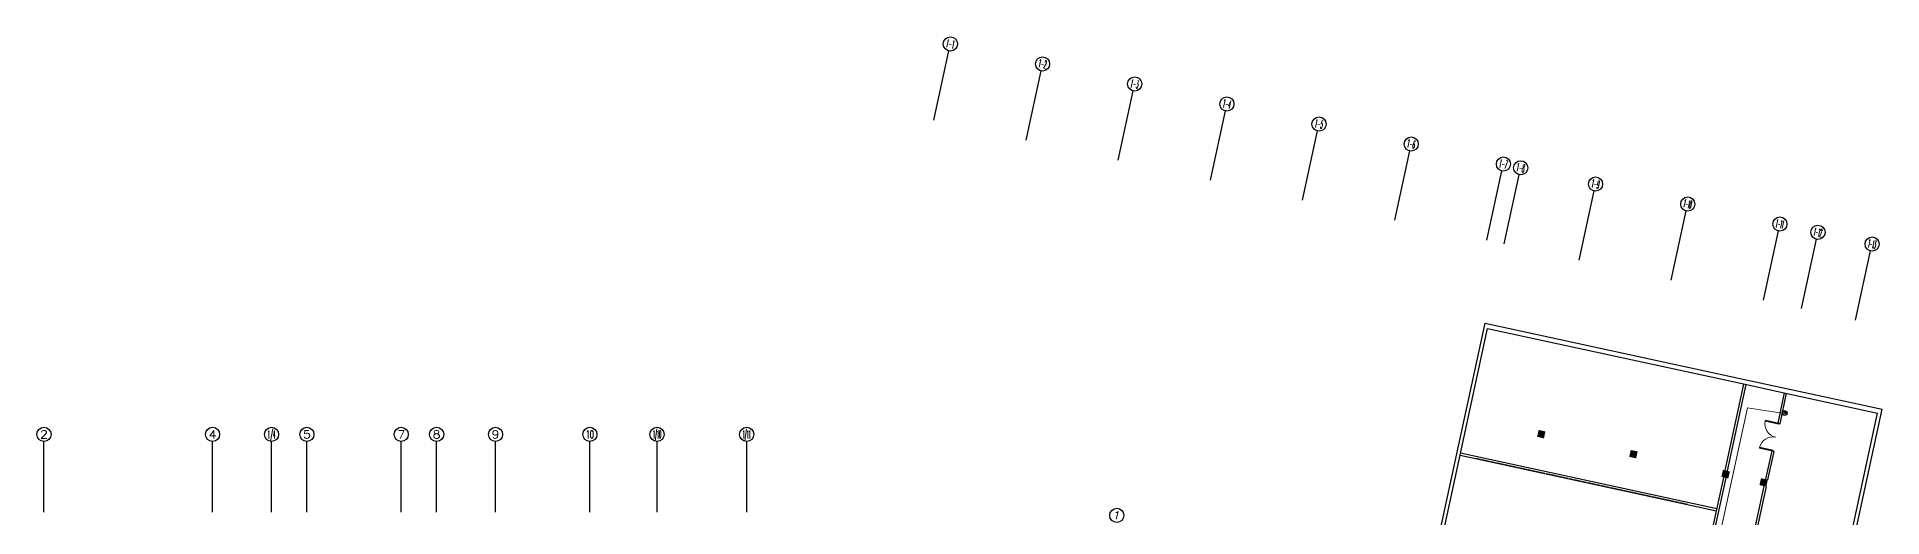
# Model space of a CAD drawing. Extents: x 791398 to 2325386, y -987887 to -518217.
# Drawn here: x 1444994 to 1601496, y -674819 to -634087 of the extents above; entities that cross this region are included whole.
import ezdxf
from ezdxf.enums import TextEntityAlignment as Align

# ---------------------------------------------------------------- set-up
doc = ezdxf.new("R2010")
doc.units = 0
doc.header["$LTSCALE"] = 1000
doc.header["$MEASUREMENT"] = 0
doc.linetypes.add('CENTER', pattern=[2, 1.25, -0.25, 0.25, -0.25])
for name, color, linetype in [('AXIS', 3, 'Continuous'), ('AXIS_TEXT', 7, 'Continuous'), ('COLUMN', 252, 'Continuous'), ('k-DT-详图', 4, 'Continuous'), ('RD-equip', 3, 'Continuous'), ('RD-text', 4, 'Continuous'), ('WALL', 8, 'Continuous'), ('WINDOW', 8, 'Continuous')]:
    doc.layers.add(name, color=color, linetype=linetype)
doc.layers.add('RD-line', color=2, linetype='Continuous', lineweight=0)
doc.styles.add('_TCH_AXIS', font='COMPLEX', dxfattribs={"bigfont": 'GBCBIG'})
doc.styles.add('_TEL_DIM', font='SIMPLEX', dxfattribs={"width": 0.8, "height": 3.5, "bigfont": 'HZTXT'})
doc.styles.add('COMPLEX', font='COMPLEX')
doc.styles.add('FS1', font='txt4', dxfattribs={"width": 0.8, "bigfont": 'fstxt'})
doc.linetypes.add('TD', pattern='A,2.8,-0.1,["C",_TEL_DIM,S=0.07,R=0,X=0,Y=-0.12],-0.25', length=3.15)

# ---------------------------------------------------------------- blocks, each defined once
blk = doc.blocks.new('_FZH')
blk.add_solid([(-0.5, -0.5), (0.5, -0.5), (-0.5, 0.5), (0.5, 0.5)])
blk = doc.blocks.new('_AXISO')
blk.add_circle((0, 0), 0.5)
at = {"layer": 'AXIS_TEXT', "style": 'COMPLEX', "width": 1.041667}
blk.add_attdef('A', text='', height=0.56, dxfattribs=at).set_placement((-0.25, -0.28), (0.25, -0.28), align=Align.FIT)
blk = doc.blocks.new('$DorLib2D$00000002')
for p, q in [((-0.5, 0), (-0.5, 0.4875)), ((-0.475, 0.4875), (-0.5, 0.4875)), ((-0.475, 0), (-0.475, 0.4875)), ((0.475, 0), (0.475, 0.4875)), ((0.475, 0.4875), (0.5, 0.4875)), ((0.5, 0), (0.5, 0.4875)), ((-0.5, 0), (-0.475, 0)), ((0.5, 0), (0.475, 0))]:
    blk.add_line(p, q)
at = {"lineweight": 13}
for centre, start, end in [((-0.4875, 0), 0, 88.530716), ((0.4875, 0), 91.469284, 180)]:
    blk.add_arc(centre, 0.4875, start, end, dxfattribs=at)
blk = doc.blocks.new('TPD')
at = {"layer": 'RD-equip'}
blk.add_circle((0, 0), 200, dxfattribs=at)
at = {"layer": 'RD-text', "style": 'FS1', "width": 0.8}
blk.add_attdef('CP', text='', height=350, dxfattribs=at).set_placement((0, 0), align=Align.MIDDLE)

msp = doc.modelspace()

# ---------------------------------------------------------------- linework, layer by layer
at = {"layer": 'AXIS'}
for p, q in [((1521069, -641137), (1522342, -635274)), ((1528887, -642834), (1530160, -636971)), ((1536705, -644532), (1537978, -638668)), ((1544523, -646229), (1545796, -640365)), ((1552341, -647926), (1553614, -642063)), ((1560158, -649623), (1561431, -643760)), ((1567976, -651321), (1569249, -645457)), ((1569442, -651639), (1570715, -645775)), ((1575794, -653018), (1577067, -647154)), ((1583612, -654715), (1584885, -648852)), ((1591430, -656412), (1592703, -650549)), ((1594655, -657112), (1595928, -651249)), ((1599248, -658110), (1600521, -652246)), ((1445594, -674400), (1445594, -668400)), ((1459894, -674400), (1459894, -668400)), ((1464894, -674400), (1464894, -668400)), ((1467894, -674400), (1467894, -668400)), ((1475894, -674400), (1475894, -668400)), ((1478894, -674400), (1478894, -668400)), ((1483894, -674400), (1483894, -668400)), ((1491894, -674400), (1491894, -668400)), ((1497594, -674400), (1497594, -668400)), ((1505194, -674400), (1505194, -668400))]:
    msp.add_line(p, q, dxfattribs=at)
at = {"layer": 'k-DT-详图', "color": 9, "linetype": 'CENTER', "ltscale": 0.2}
msp.add_line((1585005, -673752), (1567073, -669859), dxfattribs=at)
at = {"layer": 'RD-line', "linetype": 'TD'}
for p, q in [((1585532, -686353), (1590068, -665545)), ((1590068, -665545), (1593032, -666002))]:
    msp.add_line(p, q, dxfattribs=at)
at = {"layer": 'WALL'}
for p, q in [((1562696, -682007), (1567830, -658358)), ((1563021, -681924), (1568038, -658812)), ((1567830, -658358), (1589964, -663163)), ((1568038, -658812), (1589880, -663554)), ((1588191, -670862), (1589782, -663533)), ((1589880, -663554), (1593300, -664296)), ((1589964, -663163), (1593385, -663906)), ((1588386, -670904), (1589977, -663575)), ((1593202, -664275), (1592643, -666853)), ((1592838, -666896), (1593398, -664318)), ((1593300, -664296), (1601118, -665994)), ((1593385, -663906), (1601496, -665666)), ((1598169, -679577), (1601118, -665994)), ((1598526, -679348), (1601496, -665666)), ((1592643, -666853), (1592838, -666896)), ((1565705, -669562), (1587448, -674282)), ((1565747, -669366), (1587491, -674087)), ((1592133, -669199), (1591611, -671605)), ((1591807, -671647), (1592329, -669241)), ((1592329, -669241), (1592133, -669199)), ((1586494, -678680), (1588063, -671448)), ((1586689, -678722), (1588259, -671491)), ((1589914, -679422), (1591484, -672191)), ((1590109, -679465), (1591679, -672233))]:
    msp.add_line(p, q, dxfattribs=at)

# ---------------------------------------------------------------- block references
at = {"layer": 'AXIS'}
ref = msp.add_blockref('_AXISO', (1522469, -634687), dxfattribs=dict(at, xscale=1200, yscale=1200, zscale=1200))
ref.add_attrib('A', '1-1', dxfattribs={"layer": 'AXIS_TEXT', "height": 678.8, "rotation": 347.75138, "style": '_TCH_AXIS', "width": 0.42}).set_placement((1522066, -634947), (1522729, -635091), align=Align.FIT)
ref = msp.add_blockref('_AXISO', (1530287, -636385), dxfattribs=dict(at, xscale=1200, yscale=1200, zscale=1200))
ref.add_attrib('A', '1-2', dxfattribs={"layer": 'AXIS_TEXT', "height": 678.8, "rotation": 347.75138, "style": '_TCH_AXIS', "width": 0.381818}).set_placement((1529883, -636644), (1530547, -636788), align=Align.FIT)
ref = msp.add_blockref('_AXISO', (1538105, -638082), dxfattribs=dict(at, xscale=1200, yscale=1200, zscale=1200))
ref.add_attrib('A', '1-3', dxfattribs={"layer": 'AXIS_TEXT', "height": 678.8, "rotation": 347.75138, "style": '_TCH_AXIS', "width": 0.381818}).set_placement((1537701, -638342), (1538365, -638486), align=Align.FIT)
ref = msp.add_blockref('_AXISO', (1545923, -639779), dxfattribs=dict(at, xscale=1200, yscale=1200, zscale=1200))
ref.add_attrib('A', '1-4', dxfattribs={"layer": 'AXIS_TEXT', "height": 678.8, "rotation": 347.75138, "style": '_TCH_AXIS', "width": 0.368421}).set_placement((1545519, -640039), (1546183, -640183), align=Align.FIT)
ref = msp.add_blockref('_AXISO', (1553741, -641476), dxfattribs=dict(at, xscale=1200, yscale=1200, zscale=1200))
ref.add_attrib('A', '1-5', dxfattribs={"layer": 'AXIS_TEXT', "height": 678.8, "rotation": 347.75138, "style": '_TCH_AXIS', "width": 0.381818}).set_placement((1553337, -641736), (1554001, -641880), align=Align.FIT)
ref = msp.add_blockref('_AXISO', (1561559, -643174), dxfattribs=dict(at, xscale=1200, yscale=1200, zscale=1200))
ref.add_attrib('A', '1-6', dxfattribs={"layer": 'AXIS_TEXT', "height": 678.8, "rotation": 347.75138, "style": '_TCH_AXIS', "width": 0.381818}).set_placement((1561155, -643433), (1561818, -643577), align=Align.FIT)
ref = msp.add_blockref('_AXISO', (1569377, -644871), dxfattribs=dict(at, xscale=1200, yscale=1200, zscale=1200))
ref.add_attrib('A', '1-7', dxfattribs={"layer": 'AXIS_TEXT', "height": 678.8, "rotation": 347.75138, "style": '_TCH_AXIS', "width": 0.381818}).set_placement((1568973, -645131), (1569636, -645275), align=Align.FIT)
ref = msp.add_blockref('_AXISO', (1570842, -645189), dxfattribs=dict(at, xscale=1200, yscale=1200, zscale=1200))
ref.add_attrib('A', '1-8', dxfattribs={"layer": 'AXIS_TEXT', "height": 678.8, "rotation": 347.75138, "style": '_TCH_AXIS', "width": 0.381818}).set_placement((1570439, -645449), (1571102, -645593), align=Align.FIT)
ref = msp.add_blockref('_AXISO', (1577194, -646568), dxfattribs=dict(at, xscale=1200, yscale=1200, zscale=1200))
ref.add_attrib('A', '1-9', dxfattribs={"layer": 'AXIS_TEXT', "height": 678.8, "rotation": 347.75138, "style": '_TCH_AXIS', "width": 0.381818}).set_placement((1576791, -646828), (1577454, -646972), align=Align.FIT)
ref = msp.add_blockref('_AXISO', (1585012, -648265), dxfattribs=dict(at, xscale=1200, yscale=1200, zscale=1200))
ref.add_attrib('A', '1-10', dxfattribs={"layer": 'AXIS_TEXT', "height": 678.8, "rotation": 347.75138, "style": '_TCH_AXIS', "width": 0.3}).set_placement((1584609, -648525), (1585272, -648669), align=Align.FIT)
ref = msp.add_blockref('_AXISO', (1592830, -649963), dxfattribs=dict(at, xscale=1200, yscale=1200, zscale=1200))
ref.add_attrib('A', '1-11', dxfattribs={"layer": 'AXIS_TEXT', "height": 678.8, "rotation": 347.75138, "style": '_TCH_AXIS', "width": 0.323077}).set_placement((1592427, -650222), (1593090, -650366), align=Align.FIT)
ref = msp.add_blockref('_AXISO', (1596055, -650663), dxfattribs=dict(at, xscale=1200, yscale=1200, zscale=1200))
ref.add_attrib('A', '1-12', dxfattribs={"layer": 'AXIS_TEXT', "height": 678.8, "rotation": 347.75138, "style": '_TCH_AXIS', "width": 0.3}).set_placement((1595651, -650922), (1596315, -651066), align=Align.FIT)
ref = msp.add_blockref('_AXISO', (1600648, -651660), dxfattribs=dict(at, xscale=1200, yscale=1200, zscale=1200))
ref.add_attrib('A', '1-13', dxfattribs={"layer": 'AXIS_TEXT', "height": 678.8, "rotation": 347.75138, "style": '_TCH_AXIS', "width": 0.3}).set_placement((1600244, -651919), (1600908, -652063), align=Align.FIT)
ref = msp.add_blockref('_AXISO', (1445594, -667800), dxfattribs=dict(at, xscale=1200, yscale=1200, zscale=1200))
ref.add_attrib('A', '2', dxfattribs={"layer": 'AXIS_TEXT', "height": 679, "style": '_TCH_AXIS', "width": 1.5}).set_placement((1445254, -668139), (1445933, -668139), align=Align.FIT)
ref = msp.add_blockref('_AXISO', (1459894, -667800), dxfattribs=dict(at, xscale=1200, yscale=1200, zscale=1200))
ref.add_attrib('A', '4', dxfattribs={"layer": 'AXIS_TEXT', "height": 679, "style": '_TCH_AXIS', "width": 1.3125}).set_placement((1459554, -668139), (1460233, -668139), align=Align.FIT)
ref = msp.add_blockref('_AXISO', (1464894, -667800), dxfattribs=dict(at, xscale=1200, yscale=1200, zscale=1200))
ref.add_attrib('A', '1/4', dxfattribs={"layer": 'AXIS_TEXT', "height": 678.8, "style": '_TCH_AXIS', "width": 0.396226}).set_placement((1464554, -668139), (1465233, -668139), align=Align.FIT)
ref = msp.add_blockref('_AXISO', (1467894, -667800), dxfattribs=dict(at, xscale=1200, yscale=1200, zscale=1200))
ref.add_attrib('A', '5', dxfattribs={"layer": 'AXIS_TEXT', "height": 679, "style": '_TCH_AXIS', "width": 1.5}).set_placement((1467554, -668139), (1468233, -668139), align=Align.FIT)
ref = msp.add_blockref('_AXISO', (1475894, -667800), dxfattribs=dict(at, xscale=1200, yscale=1200, zscale=1200))
ref.add_attrib('A', '7', dxfattribs={"layer": 'AXIS_TEXT', "height": 679, "style": '_TCH_AXIS', "width": 1.5}).set_placement((1475554, -668139), (1476233, -668139), align=Align.FIT)
ref = msp.add_blockref('_AXISO', (1478894, -667800), dxfattribs=dict(at, xscale=1200, yscale=1200, zscale=1200))
ref.add_attrib('A', '8', dxfattribs={"layer": 'AXIS_TEXT', "height": 679, "style": '_TCH_AXIS', "width": 1.5}).set_placement((1478554, -668139), (1479233, -668139), align=Align.FIT)
ref = msp.add_blockref('_AXISO', (1483894, -667800), dxfattribs=dict(at, xscale=1200, yscale=1200, zscale=1200))
ref.add_attrib('A', '9', dxfattribs={"layer": 'AXIS_TEXT', "height": 679, "style": '_TCH_AXIS', "width": 1.5}).set_placement((1483554, -668139), (1484233, -668139), align=Align.FIT)
ref = msp.add_blockref('_AXISO', (1491894, -667800), dxfattribs=dict(at, xscale=1200, yscale=1200, zscale=1200))
ref.add_attrib('A', '10', dxfattribs={"layer": 'AXIS_TEXT', "height": 678.8, "style": '_TCH_AXIS', "width": 0.724138}).set_placement((1491554, -668139), (1492233, -668139), align=Align.FIT)
ref = msp.add_blockref('_AXISO', (1497594, -667800), dxfattribs=dict(at, xscale=1200, yscale=1200, zscale=1200))
ref.add_attrib('A', '1/10', dxfattribs={"layer": 'AXIS_TEXT', "height": 678.8, "style": '_TCH_AXIS', "width": 0.318182}).set_placement((1497254, -668139), (1497933, -668139), align=Align.FIT)
ref = msp.add_blockref('_AXISO', (1505194, -667800), dxfattribs=dict(at, xscale=1200, yscale=1200, zscale=1200))
ref.add_attrib('A', '1/11', dxfattribs={"layer": 'AXIS_TEXT', "height": 678.8, "style": '_TCH_AXIS', "width": 0.344262}).set_placement((1504854, -668139), (1505533, -668139), align=Align.FIT)
ref = msp.add_blockref('_AXISO', (1536586, -674671), dxfattribs=dict(at, xscale=1200, yscale=1200, zscale=1200))
ref.add_attrib('A', '1', dxfattribs={"layer": 'AXIS_TEXT', "height": 679, "rotation": 345.67976, "style": '_TCH_AXIS', "width": 2.333333}).set_placement((1536173, -674916), (1536831, -675084), align=Align.FIT)
at = {"layer": 'COLUMN'}
for p, xscale, yscale, zscale, rotation in [((1572589, -667782), 599.9999999999687, 600.0000000000331, 600.0000000000331, 347.7513756325577), ((1580407, -669479), 599.9999999999687, 599.9999999999687, 599.9999999999687, 347.7513756325577), ((1588225, -671176), 599.9999999998647, 600.0000000000031, 600.0000000000031, 347.7513756324987), ((1591450, -671877), 600.0000000000922, 599.9999999999537, 599.9999999999537, 347.7513756325034)]:
    msp.add_blockref('_FZH', p, dxfattribs=dict(at, xscale=xscale, yscale=yscale, zscale=zscale, rotation=rotation))
at = {"layer": 'RD-equip'}
ref = msp.add_blockref('TPD', (1593232, -666002), dxfattribs=at)
ref.add_attrib('CP', 'TPD', dxfattribs={"layer": 'RD-text', "height": 270, "style": 'FS1', "width": 0.6}).set_placement((1593232, -666002), align=Align.MIDDLE)
at = {"layer": 'WINDOW', "xscale": -2400, "yscale": 2400, "zscale": -2400, "rotation": 77.75137563233812}
msp.add_blockref('$DorLib2D$00000002', (1592486, -668047), dxfattribs=at)

doc.saveas('drawing.dxf')
